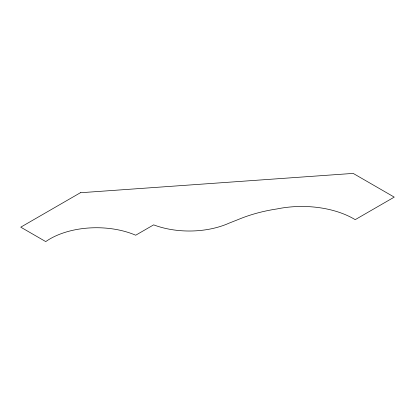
<?xml version="1.0" encoding="UTF-8"?>
<svg xmlns="http://www.w3.org/2000/svg" width="415" height="415" viewBox="0 0 415 415"><rect width="100%" height="100%" fill="white"/><g stroke="black" fill="none" stroke-linecap="round" stroke-linejoin="round"><path stroke-width="0.62" d="M80.38 192.742L20.75 227.171L45.733 241.597A65.715 37.941 0 0 1 135.7 235.217L153.643 224.857A64.885 37.459 0 0 0 229.137 223.125L238.288 219.509A116.117 67.038 0 0 1 277.018 208.937A73.808 42.61 0 0 1 355.209 219.66L394.25 197.12L353.175 173.403L80.38 192.742"/></g></svg>
